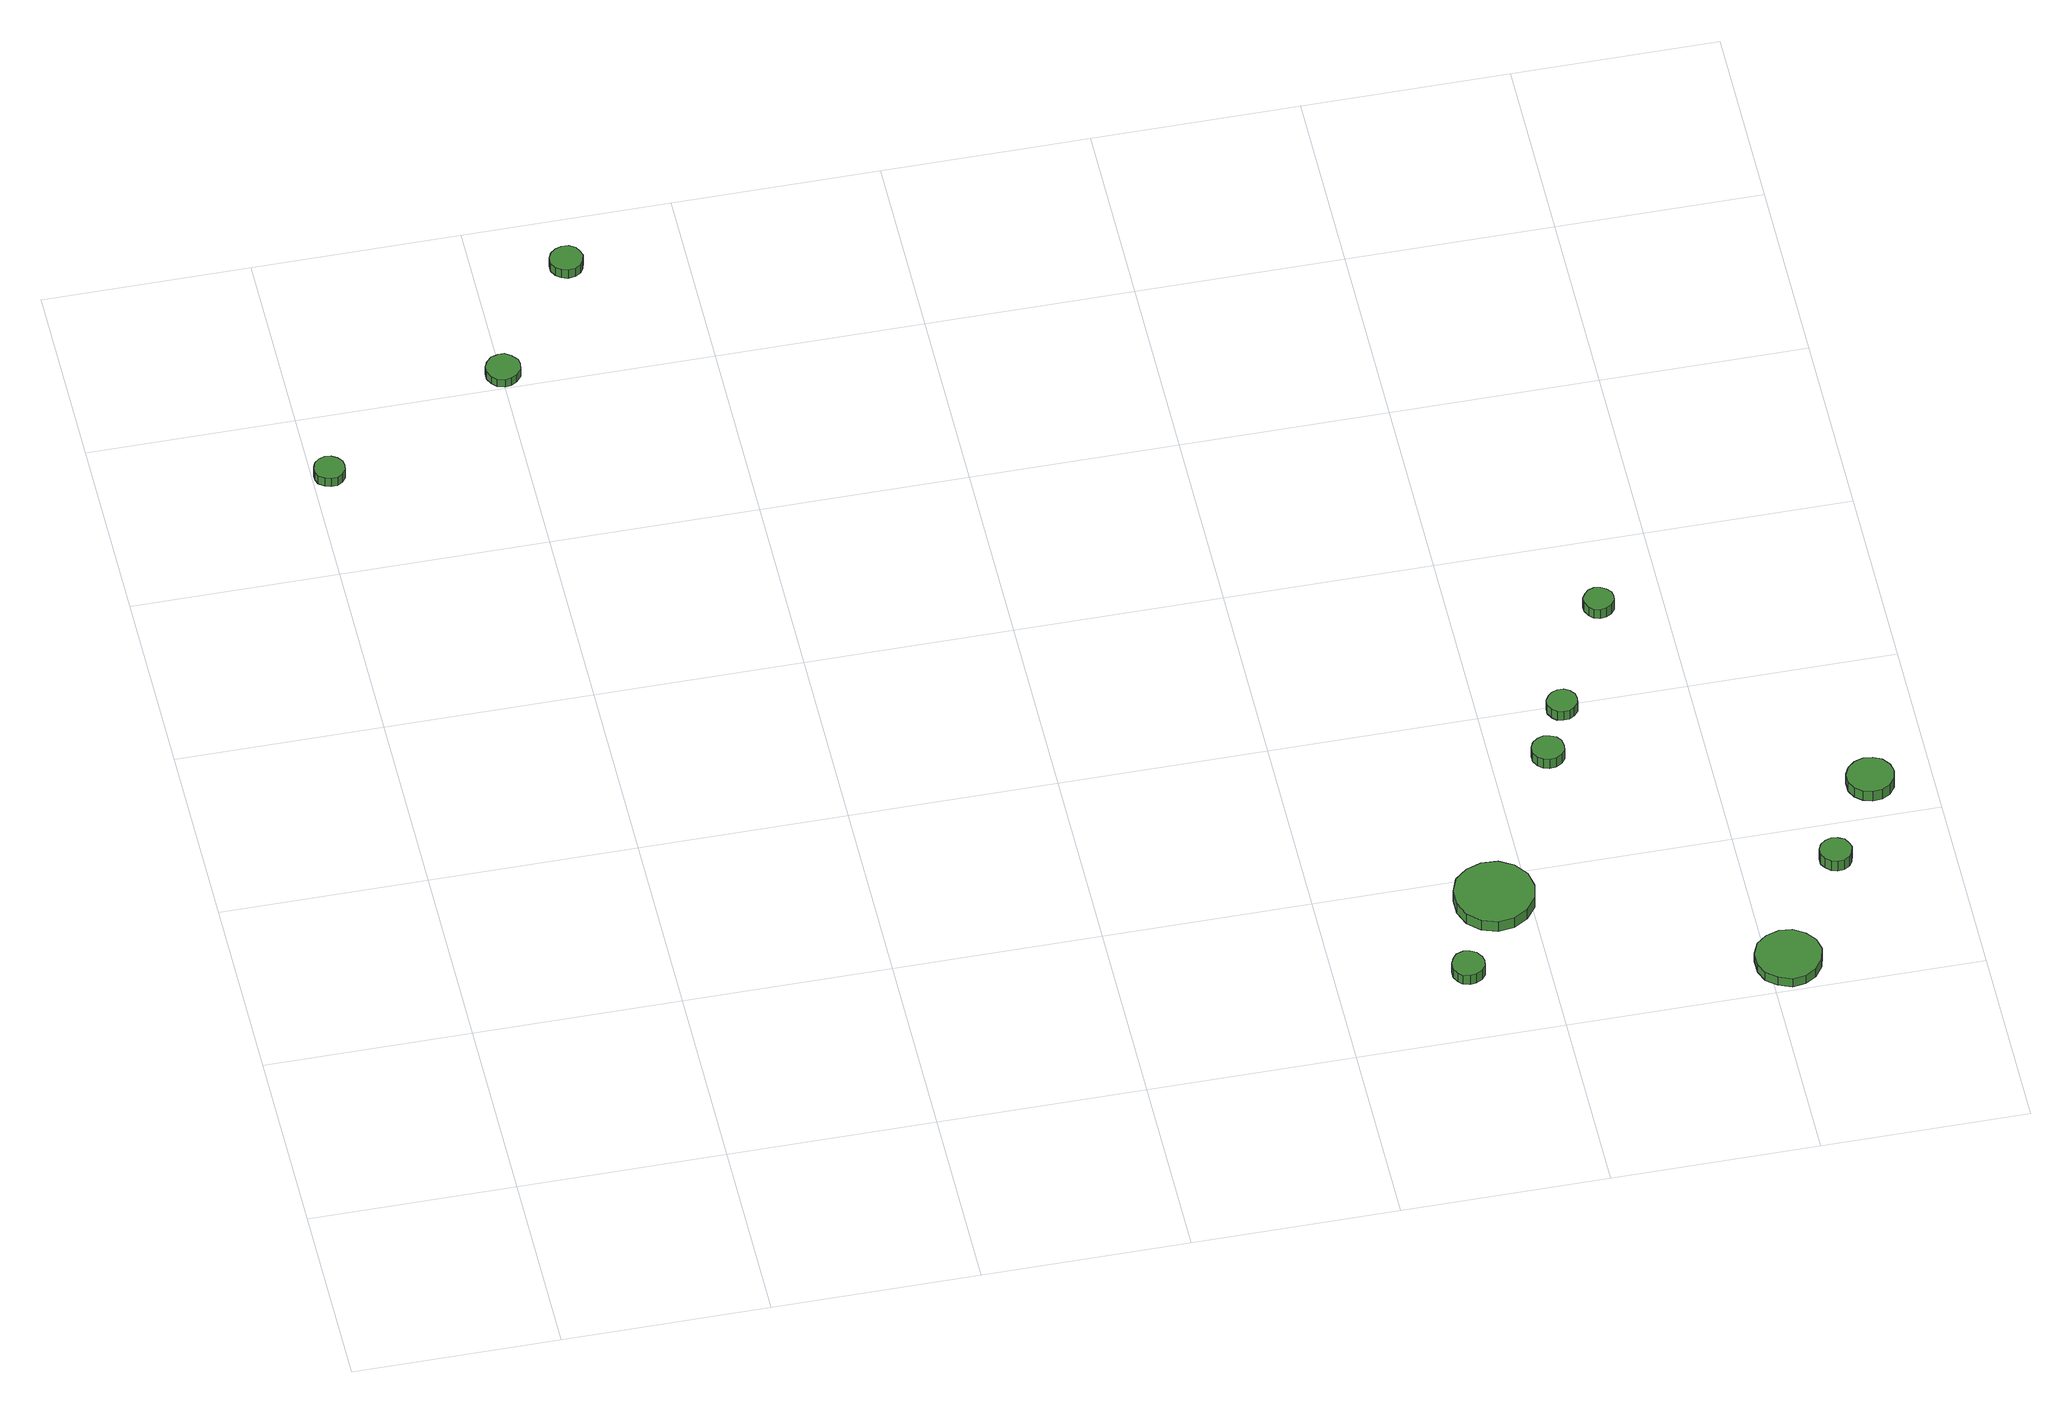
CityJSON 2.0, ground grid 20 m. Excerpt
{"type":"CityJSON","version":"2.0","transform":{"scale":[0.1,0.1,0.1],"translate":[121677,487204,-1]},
"CityObjects":{
"tree1":{"type":"SolitaryVegetationObject","attributes":{"function":"something"},"geometry":[{"type":"MultiSurface","lod":"1","boundaries":[[[0,1,2,3,4,5,6,7,8,9,10,11,12,13,14]],[[15,16,17,18,19,20,21,22,23,24,25,26,27,28,29]],[[0,29,28,1]],[[1,28,27,2]],[[2,27,26,3]],[[3,26,25,4]],[[4,25,24,5]],[[5,24,23,6]],[[6,23,22,7]],[[7,22,21,8]],[[8,21,20,9]],[[9,20,19,10]],[[10,19,18,11]],[[11,18,17,12]],[[12,17,16,13]],[[13,16,15,14]],[[14,15,29,0]]]}]},
"tree2":{"type":"SolitaryVegetationObject","attributes":{"function":"something"},"geometry":[{"type":"MultiSurface","lod":"1","boundaries":[[[30,31,32,33,34,35,36,37,38,39,40,41,42,43,44]],[[45,46,47,48,49,50,51,52,53,54,55,56,57,58,59]],[[30,59,58,31]],[[31,58,57,32]],[[32,57,56,33]],[[33,56,55,34]],[[34,55,54,35]],[[35,54,53,36]],[[36,53,52,37]],[[37,52,51,38]],[[38,51,50,39]],[[39,50,49,40]],[[40,49,48,41]],[[41,48,47,42]],[[42,47,46,43]],[[43,46,45,44]],[[44,45,59,30]]]}]},
"tree3":{"type":"SolitaryVegetationObject","attributes":{"function":"something"},"geometry":[{"type":"MultiSurface","lod":"1","boundaries":[[[60,61,62,63,64,65,66,67,68,69,70,71,72,73,74]],[[75,76,77,78,79,80,81,82,83,84,85,86,87,88,89]],[[60,89,88,61]],[[61,88,87,62]],[[62,87,86,63]],[[63,86,85,64]],[[64,85,84,65]],[[65,84,83,66]],[[66,83,82,67]],[[67,82,81,68]],[[68,81,80,69]],[[69,80,79,70]],[[70,79,78,71]],[[71,78,77,72]],[[72,77,76,73]],[[73,76,75,74]],[[74,75,89,60]]]}]},
"tree4":{"type":"SolitaryVegetationObject","attributes":{"function":"something"},"geometry":[{"type":"MultiSurface","lod":"1","boundaries":[[[90,91,92,93,94,95,96,97,98,99,100,101,102,103,104]],[[105,106,107,108,109,110,111,112,113,114,115,116,117,118,119]],[[90,119,118,91]],[[91,118,117,92]],[[92,117,116,93]],[[93,116,115,94]],[[94,115,114,95]],[[95,114,113,96]],[[96,113,112,97]],[[97,112,111,98]],[[98,111,110,99]],[[99,110,109,100]],[[100,109,108,101]],[[101,108,107,102]],[[102,107,106,103]],[[103,106,105,104]],[[104,105,119,90]]]}]},
"tree5":{"type":"SolitaryVegetationObject","attributes":{"function":"something"},"geometry":[{"type":"MultiSurface","lod":"1","boundaries":[[[120,121,122,123,124,125,126,127,128,129,130,131,132,133,134]],[[135,136,137,138,139,140,141,142,143,144,145,146,147,148,149]],[[120,149,148,121]],[[121,148,147,122]],[[122,147,146,123]],[[123,146,145,124]],[[124,145,144,125]],[[125,144,143,126]],[[126,143,142,127]],[[127,142,141,128]],[[128,141,140,129]],[[129,140,139,130]],[[130,139,138,131]],[[131,138,137,132]],[[132,137,136,133]],[[133,136,135,134]],[[134,135,149,120]]]}]},
"tree6":{"type":"SolitaryVegetationObject","attributes":{"function":"something"},"geometry":[{"type":"MultiSurface","lod":"1","boundaries":[[[150,151,152,153,154,155,156,157,158,159,160,161,162,163,164]],[[165,166,167,168,169,170,171,172,173,174,175,176,177,178,179]],[[150,179,178,151]],[[151,178,177,152]],[[152,177,176,153]],[[153,176,175,154]],[[154,175,174,155]],[[155,174,173,156]],[[156,173,172,157]],[[157,172,171,158]],[[158,171,170,159]],[[159,170,169,160]],[[160,169,168,161]],[[161,168,167,162]],[[162,167,166,163]],[[163,166,165,164]],[[164,165,179,150]]]}]},
"tree7":{"type":"SolitaryVegetationObject","attributes":{"function":"something"},"geometry":[{"type":"MultiSurface","lod":"1","boundaries":[[[180,181,182,183,184,185,186,187,188,189,190,191,192,193,194]],[[195,196,197,198,199,200,201,202,203,204,205,206,207,208,209]],[[180,209,208,181]],[[181,208,207,182]],[[182,207,206,183]],[[183,206,205,184]],[[184,205,204,185]],[[185,204,203,186]],[[186,203,202,187]],[[187,202,201,188]],[[188,201,200,189]],[[189,200,199,190]],[[190,199,198,191]],[[191,198,197,192]],[[192,197,196,193]],[[193,196,195,194]],[[194,195,209,180]]]}]},
"tree8":{"type":"SolitaryVegetationObject","attributes":{"function":"something"},"geometry":[{"type":"MultiSurface","lod":"1","boundaries":[[[210,211,212,213,214,215,216,217,218,219,220,221,222,223,224]],[[225,226,227,228,229,230,231,232,233,234,235,236,237,238,239]],[[210,239,238,211]],[[211,238,237,212]],[[212,237,236,213]],[[213,236,235,214]],[[214,235,234,215]],[[215,234,233,216]],[[216,233,232,217]],[[217,232,231,218]],[[218,231,230,219]],[[219,230,229,220]],[[220,229,228,221]],[[221,228,227,222]],[[222,227,226,223]],[[223,226,225,224]],[[224,225,239,210]]]}]},
"tree9":{"type":"SolitaryVegetationObject","attributes":{"function":"something"},"geometry":[{"type":"MultiSurface","lod":"1","boundaries":[[[240,241,242,243,244,245,246,247,248,249,250,251,252,253,254]],[[255,256,257,258,259,260,261,262,263,264,265,266,267,268,269]],[[240,269,268,241]],[[241,268,267,242]],[[242,267,266,243]],[[243,266,265,244]],[[244,265,264,245]],[[245,264,263,246]],[[246,263,262,247]],[[247,262,261,248]],[[248,261,260,249]],[[249,260,259,250]],[[250,259,258,251]],[[251,258,257,252]],[[252,257,256,253]],[[253,256,255,254]],[[254,255,269,240]]]}]},
"tree10":{"type":"SolitaryVegetationObject","attributes":{"function":"something"},"geometry":[{"type":"MultiSurface","lod":"1","boundaries":[[[270,271,272,273,274,275,276,277,278,279,280,281,282,283,284]],[[285,286,287,288,289,290,291,292,293,294,295,296,297,298,299]],[[270,299,298,271]],[[271,298,297,272]],[[272,297,296,273]],[[273,296,295,274]],[[274,295,294,275]],[[275,294,293,276]],[[276,293,292,277]],[[277,292,291,278]],[[278,291,290,279]],[[279,290,289,280]],[[280,289,288,281]],[[281,288,287,282]],[[282,287,286,283]],[[283,286,285,284]],[[284,285,299,270]]]}]},
"tree11":{"type":"SolitaryVegetationObject","attributes":{"function":"something"},"geometry":[{"type":"MultiSurface","lod":"1","boundaries":[[[300,301,302,303,304,305,306,307,308,309,310,311,312,313,314]],[[315,316,317,318,319,320,321,322,323,324,325,326,327,328,329]],[[300,329,328,301]],[[301,328,327,302]],[[302,327,326,303]],[[303,326,325,304]],[[304,325,324,305]],[[305,324,323,306]],[[306,323,322,307]],[[307,322,321,308]],[[308,321,320,309]],[[309,320,319,310]],[[310,319,318,311]],[[311,318,317,312]],[[312,317,316,313]],[[313,316,315,314]],[[314,315,329,300]]]}]}
},
"vertices":[
[31,924,17],[30,930,17],[26,935,17],[21,938,17],[15,939,17],[9,937,17],[4,933,17],[2,927,17],[2,921,17],[4,916,17],[9,912,17],[15,910,17],[21,910,17],[26,913,17],[30,918,17],[30,918,6],[26,913,6],[21,910,6],[15,910,6],[9,912,6],[4,916,6],[2,921,6],[2,927,6],[4,933,6],[9,937,6],[15,939,6],[21,938,6],[26,935,6],[30,930,6],[31,924,6],
[218,1018,16],[217,1024,16],[212,1030,16],[206,1034,16],[200,1034,16],[193,1032,16],[188,1027,16],[185,1021,16],[185,1014,16],[188,1008,16],[193,1003,16],[200,1001,16],[206,1002,16],[212,1005,16],[217,1011,16],[217,1011,6],[212,1005,6],[206,1002,6],[200,1001,6],[193,1003,6],[188,1008,6],[185,1014,6],[185,1021,6],[188,1027,6],[193,1032,6],[200,1034,6],[206,1034,6],[212,1030,6],[217,1024,6],[218,1018,6],
[304,1141,17],[302,1147,17],[299,1152,17],[293,1156,17],[286,1156,17],[280,1154,17],[275,1150,17],[272,1144,17],[272,1137,17],[275,1131,17],[280,1127,17],[286,1125,17],[293,1126,17],[299,1129,17],[302,1134,17],[302,1134,6],[299,1129,6],[293,1126,6],[286,1125,6],[280,1127,6],[275,1131,6],[272,1137,6],[272,1144,6],[275,1150,6],[280,1154,6],[286,1156,6],[293,1156,6],[299,1152,6],[302,1147,6],[304,1141,6],
[940,85,17],[939,91,17],[935,97,17],[929,100,17],[923,101,17],[916,99,17],[912,94,17],[909,88,17],[909,81,17],[912,75,17],[916,71,17],[923,69,17],[929,70,17],[935,73,17],[939,78,17],[939,78,5],[935,73,5],[929,70,5],[923,69,5],[916,71,5],[912,75,5],[909,81,5],[909,88,5],[912,94,5],[916,99,5],[923,101,5],[929,100,5],[935,97,5],[939,91,5],[940,85,5],
[1005,168,19],[1002,184,19],[992,197,19],[978,205,19],[962,206,19],[947,201,19],[935,191,19],[929,176,19],[929,160,19],[935,145,19],[947,134,19],[962,129,19],[978,131,19],[992,139,19],[1002,152,19],[1002,152,6],[992,139,6],[978,131,6],[962,129,6],[947,134,6],[935,145,6],[929,160,6],[929,176,6],[935,191,6],[947,201,6],[962,206,6],[978,205,6],[992,197,6],[1002,184,6],[1005,168,6],
[1069,336,20],[1068,343,20],[1064,348,20],[1058,351,20],[1052,352,20],[1046,350,20],[1041,346,20],[1038,340,20],[1038,333,20],[1041,327,20],[1046,323,20],[1052,321,20],[1058,322,20],[1064,325,20],[1068,330,20],[1068,330,8],[1064,325,8],[1058,322,8],[1052,321,8],[1046,323,8],[1041,327,8],[1038,333,8],[1038,340,8],[1041,346,8],[1046,350,8],[1052,352,8],[1058,351,8],[1064,348,8],[1068,343,8],[1069,336,8],
[1093,392,21],[1092,398,21],[1088,403,21],[1083,406,21],[1077,406,21],[1071,404,21],[1067,400,21],[1064,395,21],[1064,389,21],[1067,383,21],[1071,379,21],[1077,378,21],[1083,378,21],[1088,381,21],[1092,386,21],[1092,386,9],[1088,381,9],[1083,378,9],[1077,378,9],[1071,379,9],[1067,383,9],[1064,389,9],[1064,395,9],[1067,400,9],[1071,404,9],[1077,406,9],[1083,406,9],[1088,403,9],[1092,398,9],[1093,392,9],
[1251,35,17],[1248,48,17],[1240,58,17],[1229,65,17],[1216,66,17],[1203,62,17],[1193,54,17],[1188,42,17],[1188,28,17],[1193,16,17],[1203,8,17],[1216,3,17],[1229,5,17],[1240,11,17],[1248,22,17],[1248,22,6],[1240,11,6],[1229,5,6],[1216,3,6],[1203,8,6],[1193,16,6],[1188,28,6],[1188,42,6],[1193,54,6],[1203,62,6],[1216,66,6],[1229,65,6],[1240,58,6],[1248,48,6],[1251,35,6],
[1153,511,23],[1152,516,23],[1148,521,23],[1143,524,23],[1137,525,23],[1131,523,23],[1127,519,23],[1124,514,23],[1124,508,23],[1127,502,23],[1131,498,23],[1137,496,23],[1143,497,23],[1148,500,23],[1152,505,23],[1152,505,11],[1148,500,11],[1143,497,11],[1137,496,11],[1131,498,11],[1127,502,11],[1124,508,11],[1124,514,11],[1127,519,11],[1131,523,11],[1137,525,11],[1143,524,11],[1148,521,11],[1152,516,11],[1153,511,11],
[1305,155,19],[1303,161,19],[1300,166,19],[1294,169,19],[1288,170,19],[1282,168,19],[1277,164,19],[1274,158,19],[1274,151,19],[1277,146,19],[1282,141,19],[1288,139,19],[1294,140,19],[1300,143,19],[1303,148,19],[1303,148,6],[1300,143,6],[1294,140,6],[1288,139,6],[1282,141,6],[1277,146,6],[1274,151,6],[1274,158,6],[1277,164,6],[1282,168,6],[1288,170,6],[1294,169,6],[1300,166,6],[1303,161,6],[1305,155,6],
[1363,240,21],[1361,249,21],[1355,257,21],[1347,261,21],[1338,262,21],[1329,259,21],[1322,253,21],[1318,245,21],[1318,235,21],[1322,227,21],[1329,221,21],[1338,218,21],[1347,219,21],[1355,223,21],[1361,231,21],[1361,231,8],[1355,223,8],[1347,219,8],[1338,218,8],[1329,221,8],[1322,227,8],[1318,235,8],[1318,245,8],[1322,253,8],[1329,259,8],[1338,262,8],[1347,261,8],[1355,257,8],[1361,249,8],[1363,240,8]
]}
